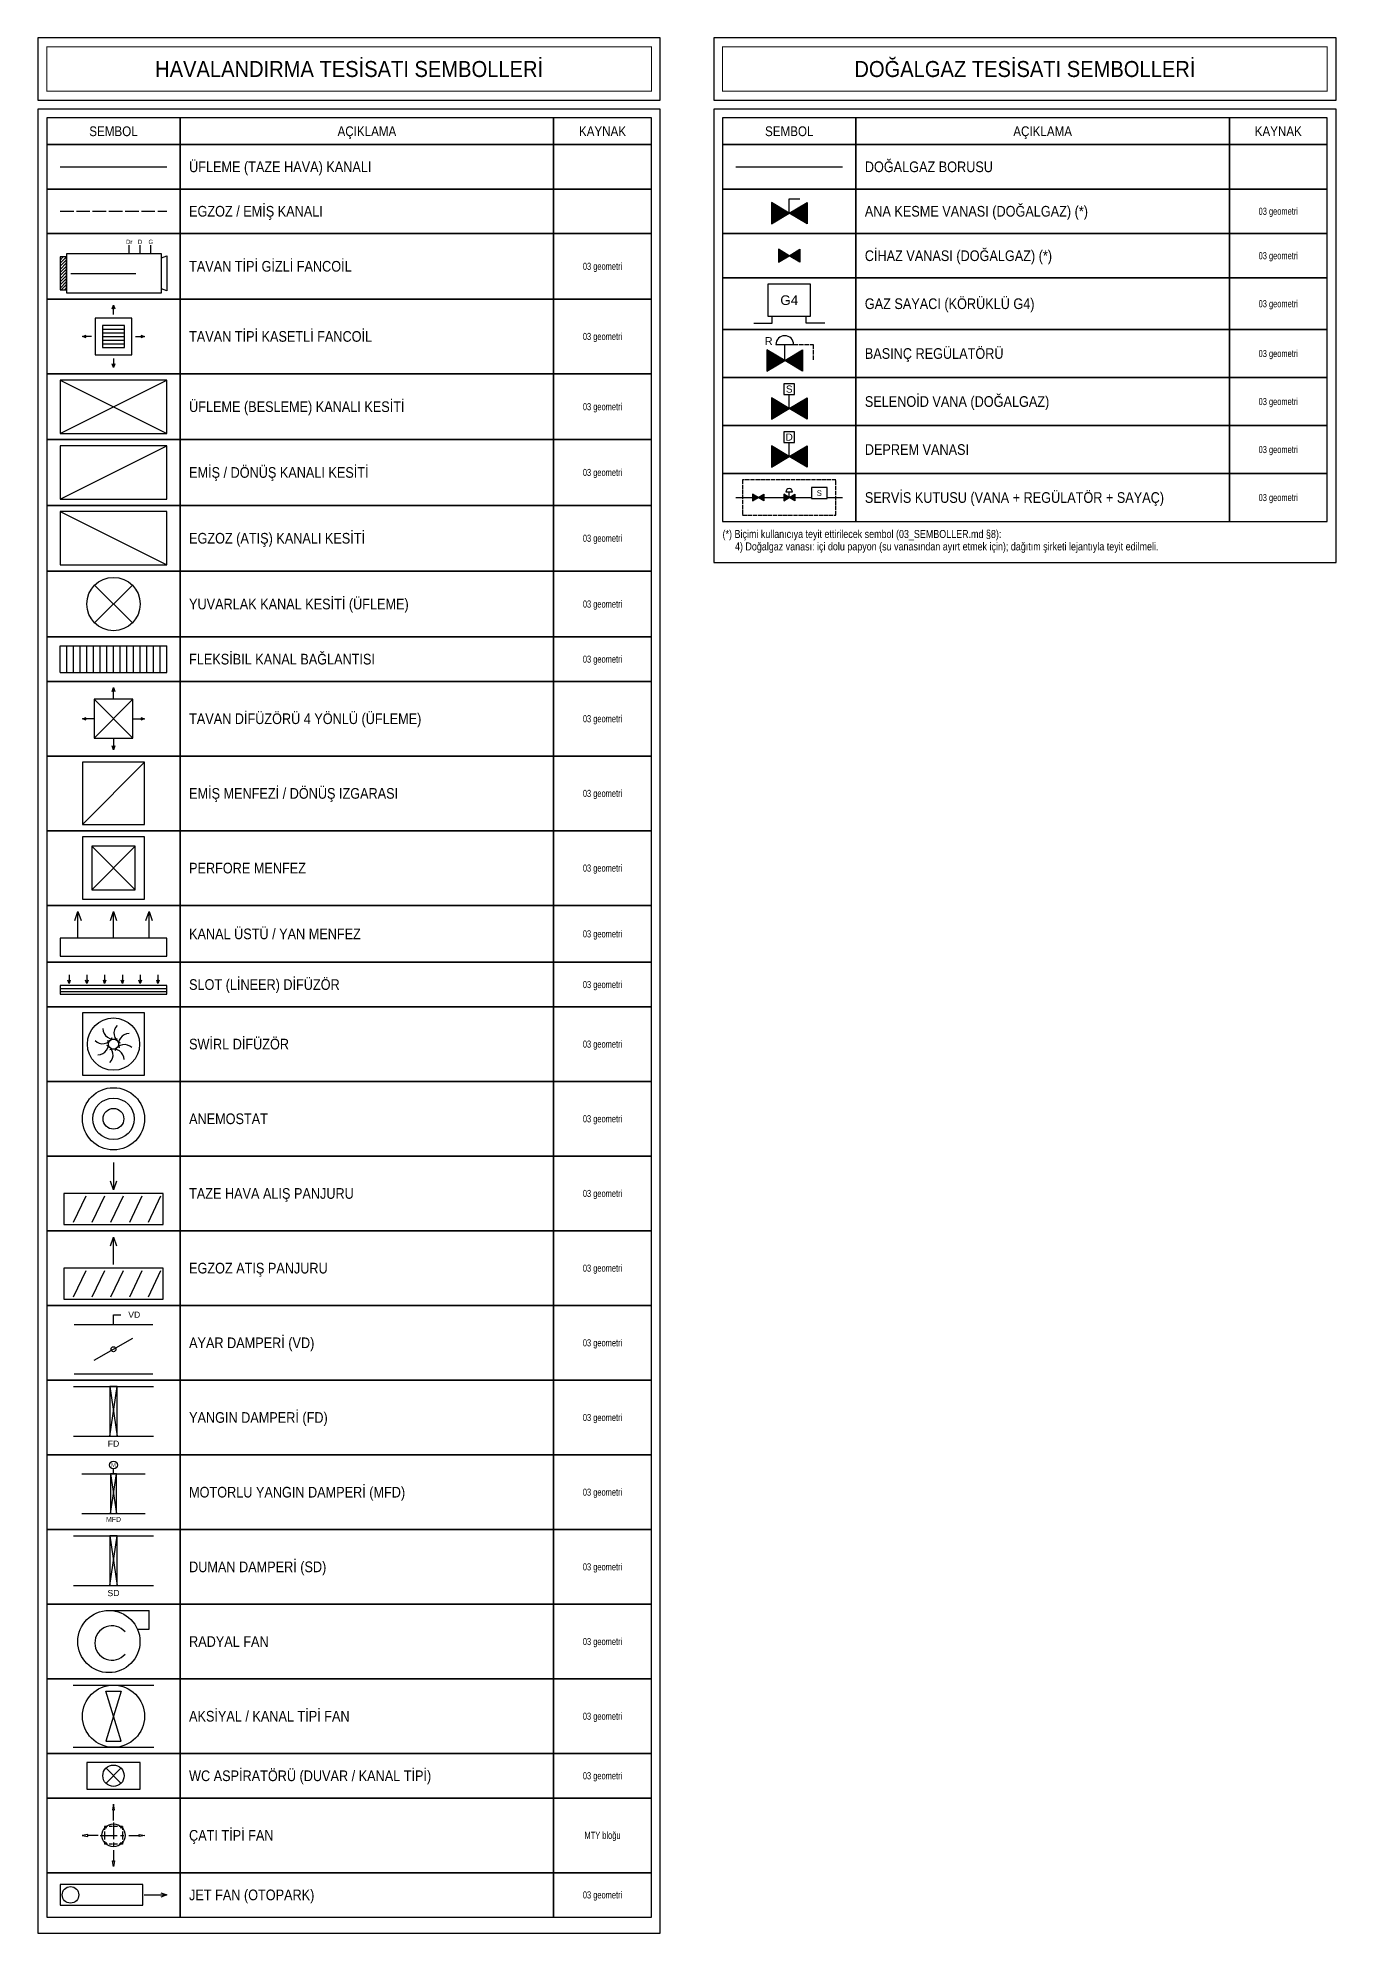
# Model space of a CAD drawing. Header units: centimetres. Extents: x 0 to 3740, y -4063 to 107.
# Drawn here: x 2280 to 3740, y -2132 to 0 of the extents above; entities that cross this region are included whole.
import ezdxf
from ezdxf.enums import TextEntityAlignment as Align

# ---------------------------------------------------------------- set-up
doc = ezdxf.new("R2010")
doc.units = ezdxf.units.CM
for name, pattern in [('CENTER', [5.08, 3.175, -0.635, 0.635, -0.635]), ('DASHED', [1.524, 1.27, -0.254]), ('HIDDEN2', [0.1875, 0.125, -0.0625])]:
    doc.linetypes.add(name, pattern=pattern)
for name, color, linetype in [('ROTAS-DOGALGAZ-BORU', 2, 'Continuous'), ('ROTAS-DOGALGAZ-SEMBOL', 2, 'Continuous'), ('ROTAS-HAVALANDIRMA-EGZOZ', 4, 'DASHED'), ('ROTAS-HAVALANDIRMA-SEMBOL', 4, 'Continuous'), ('ROTAS-HAVALANDIRMA-UFLEME', 20, 'Continuous'), ('ROTAS-LEJANT-BASLIK', 5, 'Continuous'), ('ROTAS-LEJANT-CERCEVE', 7, 'Continuous'), ('ROTAS-LEJANT-YAZI', 7, 'Continuous')]:
    doc.layers.add(name, color=color, linetype=linetype)
doc.styles.add('ROTAS', font='arial.ttf')

# ---------------------------------------------------------------- blocks, each defined once
blk = doc.blocks.new('ROTAS-FANCOIL-GIZLI')
h = blk.add_hatch()
h.set_pattern_fill('ANSI31', scale=0.8)
h.paths.add_polyline_path([(-62.5, -19.125), (-55, -19.125), (-55, 19.125), (-62.5, 19.125)])
for p, q in [((17.5, 22.5), (17.5, 32.5)), ((30, 22.5), (30, 32.5)), ((42.5, 22.5), (42.5, 32.5)), ((-50, 0), (25, 0))]:
    blk.add_line(p, q)
for points in [[(-55, -22.5), (55, -22.5), (55, 22.5), (-55, 22.5)], [(-62.5, -19.125), (-55, -19.125), (-55, 19.125), (-62.5, 19.125)]]:
    blk.add_lwpolyline(points, close=True)
blk.add_lwpolyline([(55, 18), (61, 20.25), (61, -20.25), (55, -18)])
at = {"style": 'ROTAS'}
for s, p in [('Dr', (17.5, 36.5)), ('D', (30, 36.5)), ('G', (42.5, 36.5))]:
    blk.add_text(s, height=5, dxfattribs=at).set_placement(p, align=Align.MIDDLE_CENTER)
blk.add_attdef('NO', text='', height=6, dxfattribs=at).set_placement((0, 42.5), align=Align.BOTTOM_CENTER)
blk = doc.blocks.new('ROTAS-FANCOIL-KASET')
for p, q in [((0, 36), (0, 51)), ((-36, 0), (-51, 0)), ((-18, 12), (18, 12)), ((-18, 6), (18, 6)), ((-18, 0), (18, 0)), ((36, 0), (51, 0)), ((-18, -6), (18, -6)), ((-18, -12), (18, -12)), ((0, -36), (0, -51))]:
    blk.add_line(p, q)
for points in [[(-2.1, 45), (0, 51), (2.1, 45)], [(-45, -2.1), (-51, 0), (-45, 2.1)], [(45, 2.1), (51, 0), (45, -2.1)], [(2.1, -45), (0, -51), (-2.1, -45)]]:
    blk.add_lwpolyline(points)
for points in [[(-30, -30), (30, -30), (30, 30), (-30, 30)], [(-18, -18), (18, -18), (18, 18), (-18, 18)]]:
    blk.add_lwpolyline(points, close=True)
at = {"style": 'ROTAS'}
blk.add_attdef('NO', text='', height=6, dxfattribs=at).set_placement((0, 54), align=Align.BOTTOM_CENTER)
blk = doc.blocks.new('ROTAS-KANAL-UFLEME')
for p, q in [((-30, -15), (30, 15)), ((-30, 15), (30, -15))]:
    blk.add_line(p, q)
blk.add_lwpolyline([(-30, -15), (30, -15), (30, 15), (-30, 15)], close=True)
blk = doc.blocks.new('ROTAS-KANAL-EMIS')
blk.add_line((-30, -15), (30, 15))
blk.add_lwpolyline([(-30, -15), (30, -15), (30, 15), (-30, 15)], close=True)
blk = doc.blocks.new('ROTAS-KANAL-EGZOZ')
blk.add_line((-30, 15), (30, -15))
blk.add_lwpolyline([(-30, -15), (30, -15), (30, 15), (-30, 15)], close=True)
blk = doc.blocks.new('ROTAS-KANAL-YUVARLAK')
for p, q in [((-10.6, -10.6), (10.6, 10.6)), ((-10.6, 10.6), (10.6, -10.6))]:
    blk.add_line(p, q)
blk.add_circle((0, 0), 15)
blk = doc.blocks.new('ROTAS-FLEX')
for p, q in [((-40, 10), (40, 10)), ((-40, -10), (-40, 10)), ((-35, -10), (-35, 10)), ((-30, -10), (-30, 10)), ((-25, -10), (-25, 10)), ((-20, -10), (-20, 10)), ((-15, -10), (-15, 10)), ((-10, -10), (-10, 10)), ((-5, -10), (-5, 10)), ((0, -10), (0, 10)), ((5, -10), (5, 10)), ((10, -10), (10, 10)), ((15, -10), (15, 10)), ((20, -10), (20, 10)), ((25, -10), (25, 10)), ((30, -10), (30, 10)), ((35, -10), (35, 10)), ((40, -10), (40, 10)), ((-40, -10), (40, -10))]:
    blk.add_line(p, q)
blk = doc.blocks.new('ROTAS-DIFUZOR-4')
for p, q in [((-30, -30), (30, 30)), ((-30, 30), (30, -30)), ((0, 30), (0, 48)), ((-30, 0), (-48, 0)), ((30, 0), (48, 0)), ((0, -30), (0, -48))]:
    blk.add_line(p, q)
blk.add_lwpolyline([(-30, -30), (30, -30), (30, 30), (-30, 30)], close=True)
for points in [[(-2.1, 42), (0, 48), (2.1, 42)], [(-42, -2.1), (-48, 0), (-42, 2.1)], [(42, 2.1), (48, 0), (42, -2.1)], [(2.1, -42), (0, -48), (-2.1, -42)]]:
    blk.add_lwpolyline(points)
blk = doc.blocks.new('ROTAS-EMIS-MENFEZI')
blk.add_line((-30, -30), (30, 30))
blk.add_lwpolyline([(-30, -30), (30, -30), (30, 30), (-30, 30)], close=True)
blk = doc.blocks.new('ROTAS-PERFORE-MENFEZ')
for p, q in [((-21, -21), (21, 21)), ((-21, 21), (21, -21))]:
    blk.add_line(p, q)
for points in [[(-30, -30), (30, -30), (30, 30), (-30, 30)], [(-21, -21), (21, -21), (21, 21), (-21, 21)]]:
    blk.add_lwpolyline(points, close=True)
blk = doc.blocks.new('ROTAS-KANAL-MENFEZI')
for p, q in [((-20, 10), (-20, 25)), ((0, 10), (0, 25)), ((20, 10), (20, 25))]:
    blk.add_line(p, q)
for points in [[(-21.75, 20), (-20, 25), (-18.25, 20)], [(-1.75, 20), (0, 25), (1.75, 20)], [(18.25, 20), (20, 25), (21.75, 20)]]:
    blk.add_lwpolyline(points)
blk.add_lwpolyline([(-30, 0), (30, 0), (30, 10), (-30, 10)], close=True)
blk = doc.blocks.new('ROTAS-SLOT-DIFUZOR')
for p, q in [((-60, 1.7), (60, 1.7)), ((-50, 17), (-50, 7)), ((-30, 17), (-30, 7)), ((-10, 17), (-10, 7)), ((10, 17), (10, 7)), ((30, 17), (30, 7)), ((50, 17), (50, 7)), ((-60, -1.7), (60, -1.7))]:
    blk.add_line(p, q)
blk.add_lwpolyline([(-60, -5), (60, -5), (60, 5), (-60, 5)], close=True)
for points in [[(-48.6, 11), (-50, 7), (-51.4, 11)], [(-28.6, 11), (-30, 7), (-31.4, 11)], [(-8.6, 11), (-10, 7), (-11.4, 11)], [(11.4, 11), (10, 7), (8.6, 11)], [(31.4, 11), (30, 7), (28.6, 11)], [(51.4, 11), (50, 7), (48.6, 11)]]:
    blk.add_lwpolyline(points)
blk = doc.blocks.new('ROTAS-SWIRL')
blk.add_lwpolyline([(-30, -30), (30, -30), (30, 30), (-30, 30)], close=True)
for radius in [25.2, 4.8]:
    blk.add_circle((0, 0), radius)
for centre, start, end in [((-10.6, 10.6), 225, 335), ((-15, 0), 270, 380), ((0, 15), 180, 290), ((10.6, 10.6), 135, 245), ((15, 0), 90, 200), ((-10.6, -10.6), 315, 425), ((0, -15), 360, 470), ((10.6, -10.6), 405, 515)]:
    blk.add_arc(centre, 10.2, start, end)
blk = doc.blocks.new('ROTAS-ANEMOSTAT')
for radius in [30, 20, 10]:
    blk.add_circle((0, 0), radius)
blk = doc.blocks.new('ROTAS-PANJUR-TAZE')
for p, q in [((0, 37.5), (0, 15.5)), ((-32, -10.5), (-22, 10.5)), ((-17, -10.5), (-7, 10.5)), ((-2, -10.5), (8, 10.5)), ((13, -10.5), (23, 10.5)), ((28, -10.5), (38, 10.5))]:
    blk.add_line(p, q)
blk.add_lwpolyline([(2.45, 22.5), (0, 15.5), (-2.45, 22.5)])
blk.add_lwpolyline([(-40, -12.5), (40, -12.5), (40, 12.5), (-40, 12.5)], close=True)
blk = doc.blocks.new('ROTAS-PANJUR-EGZOZ')
for p, q in [((0, 15.5), (0, 37.5)), ((-32, -10.5), (-22, 10.5)), ((-17, -10.5), (-7, 10.5)), ((-2, -10.5), (8, 10.5)), ((13, -10.5), (23, 10.5)), ((28, -10.5), (38, 10.5))]:
    blk.add_line(p, q)
blk.add_lwpolyline([(-2.45, 30.5), (0, 37.5), (2.45, 30.5)])
blk.add_lwpolyline([(-40, -12.5), (40, -12.5), (40, 12.5), (-40, 12.5)], close=True)
blk = doc.blocks.new('ROTAS-AYAR-DAMPERI')
for p, q in [((-32, 20), (32, 20)), ((0, 20), (0, 28)), ((0, 28), (6, 28)), ((-15.6, -9), (15.6, 9)), ((-32, -20), (32, -20))]:
    blk.add_line(p, q)
blk.add_circle((0, 0), 2)
at = {"style": 'ROTAS'}
blk.add_text('VD', height=5, dxfattribs=at).set_placement((12, 28), align=Align.MIDDLE_LEFT)
blk = doc.blocks.new('ROTAS-YANGIN-DAMPERI')
for p, q in [((-32, 20), (32, 20)), ((-3, -20), (3, 20)), ((-3, 20), (3, -20)), ((-32, -20), (32, -20))]:
    blk.add_line(p, q)
blk.add_lwpolyline([(-3, -20), (3, -20), (3, 20), (-3, 20)], close=True)
at = {"style": 'ROTAS'}
blk.add_text('FD', height=5, dxfattribs=at).set_placement((0, -26), align=Align.MIDDLE_CENTER)
blk = doc.blocks.new('ROTAS-MOTORLU-YANGIN-DAMPERI')
for p, q in [((-32, 20), (32, 20)), ((-3, -20), (3, 20)), ((-3, 20), (3, -20)), ((0, 20), (0, 25)), ((-32, -20), (32, -20))]:
    blk.add_line(p, q)
blk.add_lwpolyline([(-3, -20), (3, -20), (3, 20), (-3, 20)], close=True)
blk.add_circle((0, 29), 4)
at = {"style": 'ROTAS'}
for s, height, p in [('M', 4, (0, 29)), ('MFD', 5, (0, -26))]:
    blk.add_text(s, height=height, dxfattribs=at).set_placement(p, align=Align.MIDDLE_CENTER)
blk = doc.blocks.new('ROTAS-DUMAN-DAMPERI')
for p, q in [((-32, 20), (32, 20)), ((-3, -20), (3, 20)), ((-3, 20), (3, -20)), ((-32, -20), (32, -20))]:
    blk.add_line(p, q)
blk.add_lwpolyline([(-3, -20), (3, -20), (3, 20), (-3, 20)], close=True)
at = {"style": 'ROTAS'}
blk.add_text('SD', height=5, dxfattribs=at).set_placement((0, -26), align=Align.MIDDLE_CENTER)
blk = doc.blocks.new('ROTAS-FAN-RADYAL')
for p, q in [((0, 25), (32.5, 25)), ((32.5, 10), (32.5, 25)), ((22.9, 10), (32.5, 10))]:
    blk.add_line(p, q)
blk.add_circle((0, 0), 25)
blk.add_arc((2.5, -1.2), 13.8, 40, 320)
at = {"style": 'ROTAS'}
blk.add_attdef('NO', text='', height=6, dxfattribs=at).set_placement((0, 29), align=Align.BOTTOM_CENTER)
blk = doc.blocks.new('ROTAS-FAN-AKSIYAL')
for p, q in [((-32.5, 25), (32.5, 25)), ((-32.5, -25), (32.5, -25))]:
    blk.add_line(p, q)
for points in [[(0, 0), (-6.25, 20), (6.25, 20)], [(0, 0), (-6.25, -20), (6.25, -20)]]:
    blk.add_lwpolyline(points, close=True)
blk.add_circle((0, 0), 25)
at = {"style": 'ROTAS'}
blk.add_attdef('NO', text='', height=6, dxfattribs=at).set_placement((0, 29), align=Align.BOTTOM_CENTER)
blk = doc.blocks.new('ROTAS-ASPIRATOR-WC')
for p, q in [((-4.2, -4.2), (4.2, 4.2)), ((-4.2, 4.2), (4.2, -4.2))]:
    blk.add_line(p, q)
blk.add_lwpolyline([(-15, -7.5), (15, -7.5), (15, 7.5), (-15, 7.5)], close=True)
blk.add_circle((0, 0), 6)
blk = doc.blocks.new('MTY-ÇATI TİPİ FAN0')
at = {"color": 5, "ltscale": 50}
for p, q in [((16.7, 59), (14.8, 48.4)), ((14.8, 48.4), (18.6, 48.4)), ((18.6, 48.4), (16.7, 59)), ((16.9, 28.4), (16.9, 48.4)), ((-32, 1.7), (-42.6, -0.2)), ((-32, -2.1), (-32, 1.7)), ((-12, 0), (-32, 0)), ((45.8, 0), (65.8, 0)), ((65.8, 1.7), (76.4, -0.2)), ((65.8, -2.1), (65.8, 1.7)), ((-42.6, -0.2), (-32, -2.1)), ((16.9, -28.4), (16.9, -48.4)), ((76.4, -0.2), (65.8, -2.1)), ((16.7, -59), (14.8, -48.4)), ((14.8, -48.4), (18.6, -48.4)), ((18.6, -48.4), (16.7, -59))]:
    blk.add_line(p, q, dxfattribs=at)
at = {"color": 1, "linetype": 'Center', "ltscale": 10}
for p, q in [((-8.1, 0), (41.9, 0)), ((16.9, 24.4), (16.9, -24.4))]:
    blk.add_line(p, q, dxfattribs=at)
at = {"color": 2, "linetype": 'HIDDEN2', "ltscale": 50}
for p, q in [((33.8, 16.9), (0, 16.9)), ((0, 16.9), (0, -16.9)), ((33.8, 16.9), (33.8, -16.9)), ((33.8, -16.9), (0, -16.9))]:
    blk.add_line(p, q, dxfattribs=at)
at = {"color": 5, "ltscale": 50}
blk.add_circle((16.9, 0), 21.9, dxfattribs=at)
at = {"color": 1, "ltscale": 50}
for centre in [(2.4, 14.5), (31.4, 14.5), (2.4, -14.5), (31.4, -14.5)]:
    blk.add_circle(centre, 0.679, dxfattribs=at)
blk = doc.blocks.new('MTY-ÇATI TİPİ FAN')
blk.add_blockref('MTY-ÇATI TİPİ FAN0', (0, 0))
blk = doc.blocks.new('ROTAS-JET-FAN')
blk.add_line((62, 0), (95, 0))
blk.add_lwpolyline([(-60, -15), (60, -15), (60, 15), (-60, 15)], close=True)
blk.add_lwpolyline([(86, 3.15), (95, 0), (86, -3.15)])
blk.add_circle((-45, 0), 12)
at = {"style": 'ROTAS'}
blk.add_attdef('NO', text='', height=6, dxfattribs=at).set_placement((0, 19), align=Align.BOTTOM_CENTER)
blk = doc.blocks.new('ROTAS-GAZ-KESME-VANASI')
for points in [[(-10, 6), (-10, -6), (0, 0)], [(10, 6), (10, -6), (0, 0)]]:
    blk.add_hatch(color=7).paths.add_polyline_path(points)
for p, q in [((0, 0), (0, 8)), ((0, 8), (6, 8))]:
    blk.add_line(p, q)
for points in [[(-10, 6), (-10, -6), (0, 0)], [(10, 6), (10, -6), (0, 0)]]:
    blk.add_lwpolyline(points, close=True)
at = {"style": 'ROTAS'}
blk.add_attdef('NO', text='', height=6, dxfattribs=at).set_placement((0, 12), align=Align.BOTTOM_CENTER)
blk = doc.blocks.new('ROTAS-GAZ-CIHAZ-VANASI')
for points in [[(-6, 3.6), (-6, -3.6), (0, 0)], [(6, 3.6), (6, -3.6), (0, 0)]]:
    blk.add_hatch(color=7).paths.add_polyline_path(points)
for points in [[(-6, 3.6), (-6, -3.6), (0, 0)], [(6, 3.6), (6, -3.6), (0, 0)]]:
    blk.add_lwpolyline(points, close=True)
blk = doc.blocks.new('ROTAS-GAZ-SAYACI')
blk.add_lwpolyline([(-12, 4), (12, 4), (12, 22), (-12, 22)], close=True)
for points in [[(-20, 0), (-9.6, 0), (-9.6, 4)], [(20, 0), (9.6, 0), (9.6, 4)]]:
    blk.add_lwpolyline(points)
at = {"style": 'ROTAS'}
blk.add_text('G4', height=5.4, dxfattribs=at).set_placement((0, 13), align=Align.MIDDLE_CENTER)
blk.add_attdef('NO', text='', height=6, dxfattribs=at).set_placement((0, 25), align=Align.BOTTOM_CENTER)
blk = doc.blocks.new('ROTAS-REGULATOR')
for points in [[(-10, 6), (-10, -6), (0, 0)], [(10, 6), (10, -6), (0, 0)]]:
    blk.add_hatch(color=7).paths.add_polyline_path(points)
for p, q in [((-5, 9), (5, 9)), ((0, 0), (0, 9))]:
    blk.add_line(p, q)
for points in [[(-10, 6), (-10, -6), (0, 0)], [(10, 6), (10, -6), (0, 0)]]:
    blk.add_lwpolyline(points, close=True)
at = {"linetype": 'DASHED', "ltscale": 2}
blk.add_lwpolyline([(5, 9), (16, 9), (16, 0)], dxfattribs=at)
blk.add_arc((0, 9), 5, 0, 180)
at = {"style": 'ROTAS'}
blk.add_text('R', height=4.4, dxfattribs=at).set_placement((-9, 11), align=Align.MIDDLE_CENTER)
blk.add_attdef('NO', text='', height=6, dxfattribs=at).set_placement((0, 18), align=Align.BOTTOM_CENTER)
blk = doc.blocks.new('ROTAS-GAZ-SELENOID')
for points in [[(-10, 6), (-10, -6), (0, 0)], [(10, 6), (10, -6), (0, 0)]]:
    blk.add_hatch(color=7).paths.add_polyline_path(points)
blk.add_line((0, 0), (0, 8))
for points in [[(-3, 8), (3, 8), (3, 14), (-3, 14)], [(-10, 6), (-10, -6), (0, 0)], [(10, 6), (10, -6), (0, 0)]]:
    blk.add_lwpolyline(points, close=True)
at = {"style": 'ROTAS'}
blk.add_text('S', height=4, dxfattribs=at).set_placement((0, 11), align=Align.MIDDLE_CENTER)
blk.add_attdef('NO', text='', height=6, dxfattribs=at).set_placement((0, 18), align=Align.BOTTOM_CENTER)
blk = doc.blocks.new('ROTAS-DEPREM-VANASI')
for points in [[(-10, 6), (-10, -6), (0, 0)], [(10, 6), (10, -6), (0, 0)]]:
    blk.add_hatch(color=7).paths.add_polyline_path(points)
blk.add_line((0, 0), (0, 8))
for points in [[(-3, 8), (3, 8), (3, 14), (-3, 14)], [(-10, 6), (-10, -6), (0, 0)], [(10, 6), (10, -6), (0, 0)]]:
    blk.add_lwpolyline(points, close=True)
at = {"style": 'ROTAS'}
blk.add_text('D', height=4, dxfattribs=at).set_placement((0, 11), align=Align.MIDDLE_CENTER)
blk.add_attdef('NO', text='', height=6, dxfattribs=at).set_placement((0, 18), align=Align.BOTTOM_CENTER)
blk = doc.blocks.new('ROTAS-SERVIS-KUTUSU')
for points in [[(-33, 3), (-33, -3), (-28, 0)], [(-23, 3), (-23, -3), (-28, 0)], [(-5, 3), (-5, -3), (0, 0)], [(5, 3), (5, -3), (0, 0)]]:
    blk.add_hatch(color=7).paths.add_polyline_path(points)
for p, q in [((-48, 0), (-33, 0)), ((-23, 0), (-5, 0)), ((-3, 5), (3, 5)), ((0, 0), (0, 5)), ((5, 0), (20, 0)), ((34, 0), (48, 0))]:
    blk.add_line(p, q)
at = {"linetype": 'DASHED', "ltscale": 3}
blk.add_lwpolyline([(-42, -16), (42, -16), (42, 16), (-42, 16)], close=True, dxfattribs=at)
for points in [[(-33, 3), (-33, -3), (-28, 0)], [(-23, 3), (-23, -3), (-28, 0)], [(-5, 3), (-5, -3), (0, 0)], [(5, 3), (5, -3), (0, 0)], [(20, -1), (34, -1), (34, 9), (20, 9)]]:
    blk.add_lwpolyline(points, close=True)
blk.add_arc((0, 5), 3, 0, 180)
at = {"style": 'ROTAS'}
blk.add_text('S', height=5, dxfattribs=at).set_placement((27, 4), align=Align.MIDDLE_CENTER)
blk.add_attdef('NO', text='', height=6, dxfattribs=at).set_placement((0, 19), align=Align.BOTTOM_CENTER)

msp = doc.modelspace()

# ---------------------------------------------------------------- linework, layer by layer
at = {"layer": 'ROTAS-DOGALGAZ-BORU', "ltscale": 12}
msp.add_line((3065, -145), (3185, -145), dxfattribs=at)
at = {"layer": 'ROTAS-HAVALANDIRMA-EGZOZ', "ltscale": 12}
msp.add_line((2305, -195), (2425, -195), dxfattribs=at)
at = {"layer": 'ROTAS-HAVALANDIRMA-UFLEME', "ltscale": 12}
msp.add_line((2305, -145), (2425, -145), dxfattribs=at)
at = {"layer": 'ROTAS-LEJANT-CERCEVE'}
for points in [[(2280, -70), (2980, -70), (2980, 0), (2280, 0)], [(3040, -70), (3740, -70), (3740, 0), (3040, 0)], [(2280, -2131.8), (2980, -2131.8), (2980, -80), (2280, -80)], [(3040, -590), (3740, -590), (3740, -80), (3040, -80)], [(2290, -120), (2440, -120), (2440, -90), (2290, -90)], [(2440, -120), (2860, -120), (2860, -90), (2440, -90)], [(2860, -120), (2970, -120), (2970, -90), (2860, -90)], [(3050, -120), (3200, -120), (3200, -90), (3050, -90)], [(3200, -120), (3620, -120), (3620, -90), (3200, -90)], [(3620, -120), (3730, -120), (3730, -90), (3620, -90)], [(2290, -170), (2440, -170), (2440, -120), (2290, -120)], [(2440, -170), (2860, -170), (2860, -120), (2440, -120)], [(2860, -170), (2970, -170), (2970, -120), (2860, -120)], [(3050, -170), (3200, -170), (3200, -120), (3050, -120)], [(3200, -170), (3620, -170), (3620, -120), (3200, -120)], [(3620, -170), (3730, -170), (3730, -120), (3620, -120)], [(2290, -220), (2440, -220), (2440, -170), (2290, -170)], [(2440, -220), (2860, -220), (2860, -170), (2440, -170)], [(2860, -220), (2970, -220), (2970, -170), (2860, -170)], [(3050, -220), (3200, -220), (3200, -170), (3050, -170)], [(3200, -220), (3620, -220), (3620, -170), (3200, -170)], [(3620, -220), (3730, -220), (3730, -170), (3620, -170)], [(2290, -293.8), (2440, -293.8), (2440, -220), (2290, -220)], [(2440, -293.8), (2860, -293.8), (2860, -220), (2440, -220)], [(2860, -293.8), (2970, -293.8), (2970, -220), (2860, -220)], [(3050, -270), (3200, -270), (3200, -220), (3050, -220)], [(3200, -270), (3620, -270), (3620, -220), (3200, -220)], [(3620, -270), (3730, -270), (3730, -220), (3620, -220)], [(3050, -328), (3200, -328), (3200, -270), (3050, -270)], [(3200, -328), (3620, -328), (3620, -270), (3200, -270)], [(3620, -328), (3730, -328), (3730, -270), (3620, -270)], [(2290, -377.8), (2440, -377.8), (2440, -293.8), (2290, -293.8)], [(2440, -377.8), (2860, -377.8), (2860, -293.8), (2440, -293.8)], [(2860, -377.8), (2970, -377.8), (2970, -293.8), (2860, -293.8)], [(3050, -382), (3200, -382), (3200, -328), (3050, -328)], [(3200, -382), (3620, -382), (3620, -328), (3200, -328)], [(3620, -382), (3730, -382), (3730, -328), (3620, -328)], [(2290, -451.8), (2440, -451.8), (2440, -377.8), (2290, -377.8)], [(2440, -451.8), (2860, -451.8), (2860, -377.8), (2440, -377.8)], [(2860, -451.8), (2970, -451.8), (2970, -377.8), (2860, -377.8)], [(3050, -436), (3200, -436), (3200, -382), (3050, -382)], [(3200, -436), (3620, -436), (3620, -382), (3200, -382)], [(3620, -436), (3730, -436), (3730, -382), (3620, -382)], [(3050, -490), (3200, -490), (3200, -436), (3050, -436)], [(3200, -490), (3620, -490), (3620, -436), (3200, -436)], [(3620, -490), (3730, -490), (3730, -436), (3620, -436)], [(2290, -525.8), (2440, -525.8), (2440, -451.8), (2290, -451.8)], [(2440, -525.8), (2860, -525.8), (2860, -451.8), (2440, -451.8)], [(2860, -525.8), (2970, -525.8), (2970, -451.8), (2860, -451.8)], [(3050, -544), (3200, -544), (3200, -490), (3050, -490)], [(3200, -544), (3620, -544), (3620, -490), (3200, -490)], [(3620, -544), (3730, -544), (3730, -490), (3620, -490)], [(2290, -599.8), (2440, -599.8), (2440, -525.8), (2290, -525.8)], [(2440, -599.8), (2860, -599.8), (2860, -525.8), (2440, -525.8)], [(2860, -599.8), (2970, -599.8), (2970, -525.8), (2860, -525.8)], [(2290, -673.8), (2440, -673.8), (2440, -599.8), (2290, -599.8)], [(2440, -673.8), (2860, -673.8), (2860, -599.8), (2440, -599.8)], [(2860, -673.8), (2970, -673.8), (2970, -599.8), (2860, -599.8)], [(2290, -723.8), (2440, -723.8), (2440, -673.8), (2290, -673.8)], [(2440, -723.8), (2860, -723.8), (2860, -673.8), (2440, -673.8)], [(2860, -723.8), (2970, -723.8), (2970, -673.8), (2860, -673.8)], [(2290, -807.8), (2440, -807.8), (2440, -723.8), (2290, -723.8)], [(2440, -807.8), (2860, -807.8), (2860, -723.8), (2440, -723.8)], [(2860, -807.8), (2970, -807.8), (2970, -723.8), (2860, -723.8)], [(2290, -891.8), (2440, -891.8), (2440, -807.8), (2290, -807.8)], [(2440, -891.8), (2860, -891.8), (2860, -807.8), (2440, -807.8)], [(2860, -891.8), (2970, -891.8), (2970, -807.8), (2860, -807.8)], [(2290, -975.8), (2440, -975.8), (2440, -891.8), (2290, -891.8)], [(2440, -975.8), (2860, -975.8), (2860, -891.8), (2440, -891.8)], [(2860, -975.8), (2970, -975.8), (2970, -891.8), (2860, -891.8)], [(2290, -1039.8), (2440, -1039.8), (2440, -975.8), (2290, -975.8)], [(2440, -1039.8), (2860, -1039.8), (2860, -975.8), (2440, -975.8)], [(2860, -1039.8), (2970, -1039.8), (2970, -975.8), (2860, -975.8)], [(2290, -1089.8), (2440, -1089.8), (2440, -1039.8), (2290, -1039.8)], [(2440, -1089.8), (2860, -1089.8), (2860, -1039.8), (2440, -1039.8)], [(2860, -1089.8), (2970, -1089.8), (2970, -1039.8), (2860, -1039.8)], [(2290, -1173.8), (2440, -1173.8), (2440, -1089.8), (2290, -1089.8)], [(2440, -1173.8), (2860, -1173.8), (2860, -1089.8), (2440, -1089.8)], [(2860, -1173.8), (2970, -1173.8), (2970, -1089.8), (2860, -1089.8)], [(2290, -1257.8), (2440, -1257.8), (2440, -1173.8), (2290, -1173.8)], [(2440, -1257.8), (2860, -1257.8), (2860, -1173.8), (2440, -1173.8)], [(2860, -1257.8), (2970, -1257.8), (2970, -1173.8), (2860, -1173.8)], [(2290, -1341.8), (2440, -1341.8), (2440, -1257.8), (2290, -1257.8)], [(2440, -1341.8), (2860, -1341.8), (2860, -1257.8), (2440, -1257.8)], [(2860, -1341.8), (2970, -1341.8), (2970, -1257.8), (2860, -1257.8)], [(2290, -1425.8), (2440, -1425.8), (2440, -1341.8), (2290, -1341.8)], [(2440, -1425.8), (2860, -1425.8), (2860, -1341.8), (2440, -1341.8)], [(2860, -1425.8), (2970, -1425.8), (2970, -1341.8), (2860, -1341.8)], [(2290, -1509.8), (2440, -1509.8), (2440, -1425.8), (2290, -1425.8)], [(2440, -1509.8), (2860, -1509.8), (2860, -1425.8), (2440, -1425.8)], [(2860, -1509.8), (2970, -1509.8), (2970, -1425.8), (2860, -1425.8)], [(2290, -1593.8), (2440, -1593.8), (2440, -1509.8), (2290, -1509.8)], [(2440, -1593.8), (2860, -1593.8), (2860, -1509.8), (2440, -1509.8)], [(2860, -1593.8), (2970, -1593.8), (2970, -1509.8), (2860, -1509.8)], [(2290, -1677.8), (2440, -1677.8), (2440, -1593.8), (2290, -1593.8)], [(2440, -1677.8), (2860, -1677.8), (2860, -1593.8), (2440, -1593.8)], [(2860, -1677.8), (2970, -1677.8), (2970, -1593.8), (2860, -1593.8)], [(2290, -1761.8), (2440, -1761.8), (2440, -1677.8), (2290, -1677.8)], [(2440, -1761.8), (2860, -1761.8), (2860, -1677.8), (2440, -1677.8)], [(2860, -1761.8), (2970, -1761.8), (2970, -1677.8), (2860, -1677.8)], [(2290, -1845.8), (2440, -1845.8), (2440, -1761.8), (2290, -1761.8)], [(2440, -1845.8), (2860, -1845.8), (2860, -1761.8), (2440, -1761.8)], [(2860, -1845.8), (2970, -1845.8), (2970, -1761.8), (2860, -1761.8)], [(2290, -1929.8), (2440, -1929.8), (2440, -1845.8), (2290, -1845.8)], [(2440, -1929.8), (2860, -1929.8), (2860, -1845.8), (2440, -1845.8)], [(2860, -1929.8), (2970, -1929.8), (2970, -1845.8), (2860, -1845.8)], [(2290, -1979.8), (2440, -1979.8), (2440, -1929.8), (2290, -1929.8)], [(2440, -1979.8), (2860, -1979.8), (2860, -1929.8), (2440, -1929.8)], [(2860, -1979.8), (2970, -1979.8), (2970, -1929.8), (2860, -1929.8)], [(2290, -2063.8), (2440, -2063.8), (2440, -1979.8), (2290, -1979.8)], [(2440, -2063.8), (2860, -2063.8), (2860, -1979.8), (2440, -1979.8)], [(2860, -2063.8), (2970, -2063.8), (2970, -1979.8), (2860, -1979.8)], [(2290, -2113.8), (2440, -2113.8), (2440, -2063.8), (2290, -2063.8)], [(2440, -2113.8), (2860, -2113.8), (2860, -2063.8), (2440, -2063.8)], [(2860, -2113.8), (2970, -2113.8), (2970, -2063.8), (2860, -2063.8)]]:
    msp.add_lwpolyline(points, close=True, dxfattribs=at)
at = {"layer": 'ROTAS-LEJANT-CERCEVE', "const_width": 1}
for points in [[(2290, -60), (2970, -60), (2970, -10), (2290, -10)], [(3050, -60), (3730, -60), (3730, -10), (3050, -10)]]:
    msp.add_lwpolyline(points, close=True, dxfattribs=at)

# ---------------------------------------------------------------- block references
at = {"layer": 'ROTAS-DOGALGAZ-SEMBOL'}
for name, p, xscale, yscale in [('ROTAS-GAZ-KESME-VANASI', (3125, -197), 2, 2), ('ROTAS-GAZ-CIHAZ-VANASI', (3125, -245), 2, 2), ('ROTAS-GAZ-SAYACI', (3125, -321), 2, 2), ('ROTAS-REGULATOR', (3119.9, -363), 2, 2), ('ROTAS-GAZ-SELENOID', (3125, -417), 2, 2), ('ROTAS-DEPREM-VANASI', (3125, -471), 2, 2), ('ROTAS-SERVIS-KUTUSU', (3125, -517), 1.25, 1.25)]:
    msp.add_blockref(name, p, dxfattribs=dict(at, xscale=xscale, yscale=yscale))
at = {"layer": 'ROTAS-HAVALANDIRMA-SEMBOL'}
for name, p, xscale, yscale in [('ROTAS-FANCOIL-GIZLI', (2365.7, -264.9), 0.9716599190283398, 0.9716599190283398), ('ROTAS-FANCOIL-KASET', (2365, -335.8), 0.6862745098039216, 0.6862745098039216), ('ROTAS-KANAL-UFLEME', (2365, -414.8), 2, 2), ('ROTAS-KANAL-EMIS', (2365, -488.8), 2, 2), ('ROTAS-KANAL-EGZOZ', (2365, -562.8), 2, 2), ('ROTAS-KANAL-YUVARLAK', (2365, -636.8), 2, 2), ('ROTAS-FLEX', (2365, -698.8), 1.5, 1.5), ('ROTAS-DIFUZOR-4', (2365, -765.8), 0.7291666666666666, 0.7291666666666666), ('ROTAS-EMIS-MENFEZI', (2365, -849.8), 1.1666666666666667, 1.1666666666666667), ('ROTAS-PERFORE-MENFEZ', (2365, -933.8), 1.1666666666666667, 1.1666666666666667), ('ROTAS-KANAL-MENFEZI', (2365, -1032.8), 2, 2), ('ROTAS-SWIRL', (2365, -1131.8), 1.1666666666666667, 1.1666666666666667), ('ROTAS-ANEMOSTAT', (2365, -1215.8), 1.1666666666666667, 1.1666666666666667), ('ROTAS-PANJUR-TAZE', (2365, -1317.3), 1.4, 1.4), ('ROTAS-PANJUR-EGZOZ', (2365, -1401.3), 1.4, 1.4), ('ROTAS-AYAR-DAMPERI', (2365, -1475), 1.386138613861386, 1.386138613861386), ('ROTAS-YANGIN-DAMPERI', (2365, -1544.8), 1.4020566001032995, 1.4020566001032995), ('ROTAS-MOTORLU-YANGIN-DAMPERI', (2365, -1637.5), 1.1124061330821344, 1.1124061330821344), ('ROTAS-DUMAN-DAMPERI', (2365, -1712.8), 1.4020566001032995, 1.4020566001032995), ('ROTAS-FAN-RADYAL', (2359.8, -1803.8), 1.4, 1.4), ('ROTAS-FAN-AKSIYAL', (2365, -1887.8), 1.4, 1.4), ('ROTAS-ASPIRATOR-WC', (2365, -1954.8), 2, 2), ('MTY-ÇATI TİPİ FAN', (2355, -2021.8), 0.5933054304083581, 0.5933054304083581), ('ROTAS-JET-FAN', (2351.5, -2088.8), 0.7741935483870968, 0.7741935483870968)]:
    msp.add_blockref(name, p, dxfattribs=dict(at, xscale=xscale, yscale=yscale))
msp.add_blockref('ROTAS-SLOT-DIFUZOR', (2365, -1070.8), dxfattribs=at)

# ---------------------------------------------------------------- texts
at = {"layer": 'ROTAS-LEJANT-BASLIK', "style": 'ROTAS', "width": 0.9}
for s, p in [('HAVALANDIRMA TESİSATI SEMBOLLERİ', (2630, -35)), ('DOĞALGAZ TESİSATI SEMBOLLERİ', (3390, -35))]:
    msp.add_text(s, height=18, dxfattribs=at).set_placement(p, align=Align.MIDDLE_CENTER)
at = {"layer": 'ROTAS-LEJANT-YAZI', "style": 'ROTAS'}
for s, height, width, p in [('SEMBOL', 11, 0.85, (2365, -105)), ('AÇIKLAMA', 11, 0.85, (2650, -105)), ('KAYNAK', 11, 0.85, (2915, -105)), ('SEMBOL', 11, 0.85, (3125, -105)), ('AÇIKLAMA', 11, 0.85, (3410, -105)), ('KAYNAK', 11, 0.85, (3675, -105)), ('03 geometri', 8, 0.75, (3675, -195)), ('03 geometri', 8, 0.75, (2915, -256.9)), ('03 geometri', 8, 0.75, (3675, -245)), ('03 geometri', 8, 0.75, (3675, -299)), ('03 geometri', 8, 0.75, (2915, -335.8)), ('03 geometri', 8, 0.75, (3675, -355)), ('03 geometri', 8, 0.75, (3675, -409)), ('03 geometri', 8, 0.75, (2915, -414.8)), ('03 geometri', 8, 0.75, (3675, -463)), ('03 geometri', 8, 0.75, (2915, -488.8)), ('03 geometri', 8, 0.75, (3675, -517)), ('03 geometri', 8, 0.75, (2915, -562.8)), ('03 geometri', 8, 0.75, (2915, -636.8)), ('03 geometri', 8, 0.75, (2915, -698.8)), ('03 geometri', 8, 0.75, (2915, -765.8)), ('03 geometri', 8, 0.75, (2915, -849.8)), ('03 geometri', 8, 0.75, (2915, -933.8)), ('03 geometri', 8, 0.75, (2915, -1007.8)), ('03 geometri', 8, 0.75, (2915, -1064.8)), ('03 geometri', 8, 0.75, (2915, -1131.8)), ('03 geometri', 8, 0.75, (2915, -1215.8)), ('03 geometri', 8, 0.75, (2915, -1299.8)), ('03 geometri', 8, 0.75, (2915, -1383.8)), ('03 geometri', 8, 0.75, (2915, -1467.8)), ('03 geometri', 8, 0.75, (2915, -1551.8)), ('03 geometri', 8, 0.75, (2915, -1635.8)), ('03 geometri', 8, 0.75, (2915, -1719.8)), ('03 geometri', 8, 0.75, (2915, -1803.8)), ('03 geometri', 8, 0.75, (2915, -1887.8)), ('03 geometri', 8, 0.75, (2915, -1954.8)), ('MTY bloğu', 8, 0.75, (2915, -2021.8)), ('03 geometri', 8, 0.75, (2915, -2088.8))]:
    msp.add_text(s, height=height, dxfattribs=dict(at, width=width)).set_placement(p, align=Align.MIDDLE_CENTER)
for s, height, width, p in [('ÜFLEME (TAZE HAVA) KANALI', 12, 0.85, (2450, -145)), ('DOĞALGAZ BORUSU', 12, 0.85, (3210, -145)), ('EGZOZ / EMİŞ KANALI', 12, 0.85, (2450, -195)), ('ANA KESME VANASI (DOĞALGAZ) (*)', 12, 0.85, (3210, -195)), ('TAVAN TİPİ GİZLİ FANCOİL', 12, 0.85, (2450, -256.9)), ('CİHAZ VANASI (DOĞALGAZ) (*)', 12, 0.85, (3210, -245)), ('GAZ SAYACI (KÖRÜKLÜ G4)', 12, 0.85, (3210, -299)), ('TAVAN TİPİ KASETLİ FANCOİL', 12, 0.85, (2450, -335.8)), ('BASINÇ REGÜLATÖRÜ', 12, 0.85, (3210, -355)), ('SELENOİD VANA (DOĞALGAZ)', 12, 0.85, (3210, -409)), ('ÜFLEME (BESLEME) KANALI KESİTİ', 12, 0.85, (2450, -414.8)), ('DEPREM VANASI', 12, 0.85, (3210, -463)), ('EMİŞ / DÖNÜŞ KANALI KESİTİ', 12, 0.85, (2450, -488.8)), ('SERVİS KUTUSU (VANA + REGÜLATÖR + SAYAÇ)', 12, 0.85, (3210, -517)), ('EGZOZ (ATIŞ) KANALI KESİTİ', 12, 0.85, (2450, -562.8)), ('(*) Biçimi kullanıcıya teyit ettirilecek sembol (03_SEMBOLLER.md §8):', 9, 0.8, (3050, -558)), ('     4) Doğalgaz vanası: içi dolu papyon (su vanasından ayırt etmek için); dağıtım şirketi lejantıyla teyit edilmeli.', 9, 0.8, (3050, -572)), ('YUVARLAK KANAL KESİTİ (ÜFLEME)', 12, 0.85, (2450, -636.8)), ('FLEKSİBIL KANAL BAĞLANTISI', 12, 0.85, (2450, -698.8)), ('TAVAN DİFÜZÖRÜ 4 YÖNLÜ (ÜFLEME)', 12, 0.85, (2450, -765.8)), ('EMİŞ MENFEZİ / DÖNÜŞ IZGARASI', 12, 0.85, (2450, -849.8)), ('PERFORE MENFEZ', 12, 0.85, (2450, -933.8)), ('KANAL ÜSTÜ / YAN MENFEZ', 12, 0.85, (2450, -1007.8)), ('SLOT (LİNEER) DİFÜZÖR', 12, 0.85, (2450, -1064.8)), ('SWİRL DİFÜZÖR', 12, 0.85, (2450, -1131.8)), ('ANEMOSTAT', 12, 0.85, (2450, -1215.8)), ('TAZE HAVA ALIŞ PANJURU', 12, 0.85, (2450, -1299.8)), ('EGZOZ ATIŞ PANJURU', 12, 0.85, (2450, -1383.8)), ('AYAR DAMPERİ (VD)', 12, 0.85, (2450, -1467.8)), ('YANGIN DAMPERİ (FD)', 12, 0.85, (2450, -1551.8)), ('MOTORLU YANGIN DAMPERİ (MFD)', 12, 0.85, (2450, -1635.8)), ('DUMAN DAMPERİ (SD)', 12, 0.85, (2450, -1719.8)), ('RADYAL FAN', 12, 0.85, (2450, -1803.8)), ('AKSİYAL / KANAL TİPİ FAN', 12, 0.85, (2450, -1887.8)), ('WC ASPİRATÖRÜ (DUVAR / KANAL TİPİ)', 12, 0.85, (2450, -1954.8)), ('ÇATI TİPİ FAN', 12, 0.85, (2450, -2021.8)), ('JET FAN (OTOPARK)', 12, 0.85, (2450, -2088.8))]:
    msp.add_text(s, height=height, dxfattribs=dict(at, width=width)).set_placement(p, align=Align.MIDDLE_LEFT)

doc.saveas('drawing.dxf')
